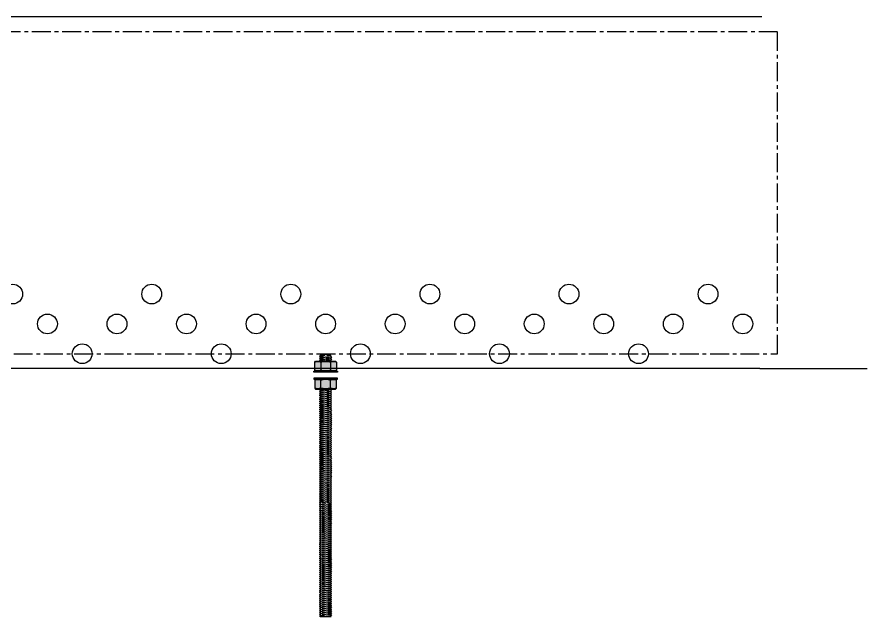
# Model space of a CAD drawing. Header units: millimetres. Extents: x -272986 to 200319, y -34579 to 49604.
# Drawn here: x 42231 to 43657, y -625 to 382 of the extents above; entities that cross this region are included whole.
import ezdxf

# ---------------------------------------------------------------- set-up
doc = ezdxf.new("R2010")
doc.units = ezdxf.units.MM
for name, pattern in [('CENTER', [50.8, 31.75, -6.35, 6.35, -6.35]), ('CENTER2', [28.575, 19.05, -3.175, 3.175, -3.175]), ('HIDDEN', [9.525, 6.35, -3.175])]:
    doc.linetypes.add(name, pattern=pattern)
doc.layers.get('Defpoints').update_dxf_attribs({"color": 9})
for name, color, linetype in [('Bolt Holes', 7, 'Continuous'), ('CENTRELINE', 1, 'CENTER'), ('X 0952 M', 7, 'Continuous'), ('X 1952 M', 8, 'HIDDEN')]:
    doc.layers.add(name, color=color, linetype=linetype)

# ---------------------------------------------------------------- blocks, each defined once
blk = doc.blocks.new('*U217')
at = {"layer": 'CENTRELINE', "color": 0, "linetype": 'CENTER2', "transparency": 16777216}
for p, q in [((-12, 0), (-1.4, 0)), ((0, 1.4), (0, 12)), ((1.4, 0), (12, 0)), ((0, -12), (0, -1.4))]:
    blk.add_line(p, q, dxfattribs=at)
at = {"layer": 'CENTRELINE', "color": 0, "linetype": 'Continuous', "transparency": 16777216}
for p, q in [((-0.7, 0), (0.7, 0)), ((0, -0.7), (0, 0.7))]:
    blk.add_line(p, q, dxfattribs=at)
blk = doc.blocks.new('14mm DIA HOLE')
blk.add_circle((0, 0), 7)
at = {"layer": 'CENTRELINE', "linetype": 'CENTER2'}
blk.add_blockref('*U217', (0, 0), dxfattribs=at)
blk = doc.blocks.new('*U330')
for p, q in [((-619.6, 0), (-2573.6, 0)), ((-179.6, 0), (-619.6, 0)), ((-179.6, 0), (-165.6, 0)), ((-165.6, 0), (0, 0))]:
    blk.add_line(p, q)
blk = doc.blocks.new('*U449')
blk.add_blockref('14mm DIA HOLE', (0, 0))
blk = doc.blocks.new('*U450')
at = {"color": 0, "linetype": 'ByBlock', "lineweight": -2, "transparency": 16777216}
for p in [(0, 0), (0, -90), (0, -180), (0, -270)]:
    blk.add_blockref('*U449', p, dxfattribs=at)
blk = doc.blocks.new('*U447')
blk.add_blockref('14mm DIA HOLE', (0, 0))
blk = doc.blocks.new('*U448')
at = {"color": 0, "linetype": 'ByBlock', "lineweight": -2, "transparency": 16777216}
for p in [(0, 0), (0, -90), (0, -180), (0, -270)]:
    blk.add_blockref('*U447', p, dxfattribs=at)
blk = doc.blocks.new('*U329')
blk.add_blockref('14mm DIA HOLE', (0, 0))
blk = doc.blocks.new('540 SDDS')
for p, q in [((2423.6, 25), (-30, 25)), ((-30, 25), (-30, -508.6))]:
    blk.add_line(p, q)
blk.add_lwpolyline([(26.4, -565), (5.6, -544.2, 0.866025), (-4.2, -534.4), (-30, -508.6)], format="xyb")
at = {"layer": 'Defpoints', "color": 1, "linetype": 'CENTER'}
blk.add_lwpolyline([(0, -540), (2450, -540), (2450, 0), (0, 0)], close=True, dxfattribs=at)
for name, p in [('*U448', (0, -180)), ('14mm DIA HOLE', (40, -180)), ('14mm DIA HOLE', (80, -180)), ('*U450', (120, -180)), ('14mm DIA HOLE', (40, -240)), ('14mm DIA HOLE', (80, -240)), ('14mm DIA HOLE', (40, -300)), ('14mm DIA HOLE', (80, -300)), ('14mm DIA HOLE', (40, -360)), ('14mm DIA HOLE', (80, -360)), ('14mm DIA HOLE', (40, -420)), ('14mm DIA HOLE', (80, -420)), ('14mm DIA HOLE', (40, -480)), ('14mm DIA HOLE', (80, -480)), ('14mm DIA HOLE', (50, -540)), ('14mm DIA HOLE', (116.7, -540)), ('*U330', (2600, -565))]:
    blk.add_blockref(name, p)
at = {"layer": 'Bolt Holes', "color": 0, "linetype": 'ByBlock', "lineweight": -2, "transparency": 16777216}
for p in [(233.4, -540), (350, -540), (466.7, -540), (583.4, -540), (700.1, -540), (816.7, -540), (933.4, -540)]:
    blk.add_blockref('*U329', p, dxfattribs=at)
blk = doc.blocks.new('*U349')
at = {"color": 112}
blk.add_circle((0, 0), 16.6, dxfattribs=at)
blk = doc.blocks.new('*U350')
at = {"color": 0, "linetype": 'ByBlock', "lineweight": -2, "transparency": 16777216}
for p in [(0, 0), (233.334, 0), (466.668, 0), (700.002, 0), (933.336, 0), (1166.67, 0), (1400.004, 0), (1633.338, 0), (1866.672, 0), (2100.006, 0)]:
    blk.add_blockref('*U349', p, dxfattribs=at)
blk = doc.blocks.new('*U343')
at = {"color": 112}
blk.add_circle((0, 0), 16.6, dxfattribs=at)
blk = doc.blocks.new('*U344')
at = {"color": 0, "linetype": 'ByBlock', "lineweight": -2, "transparency": 16777216}
for p in [(0, 0), (233.334, 0), (466.668, 0), (700.002, 0), (933.336, 0), (1166.67, 0), (1400.004, 0), (1633.338, 0), (1866.672, 0), (2100.006, 0)]:
    blk.add_blockref('*U343', p, dxfattribs=at)
blk = doc.blocks.new('*U345')
at = {"color": 112}
blk.add_circle((0, 0), 16.6, dxfattribs=at)
blk = doc.blocks.new('*U346')
at = {"color": 0, "linetype": 'ByBlock', "lineweight": -2, "transparency": 16777216}
for p in [(0, 0), (233.334, 0), (466.668, 0), (700.002, 0), (933.336, 0), (1166.67, 0), (1400.004, 0), (1633.338, 0), (1866.672, 0), (2100.006, 0)]:
    blk.add_blockref('*U345', p, dxfattribs=at)
blk = doc.blocks.new('*U347')
at = {"color": 112}
blk.add_circle((0, 0), 16.6, dxfattribs=at)
blk = doc.blocks.new('*U348')
at = {"color": 0, "linetype": 'ByBlock', "lineweight": -2, "transparency": 16777216}
for p in [(0, 0), (233.334, 0), (466.668, 0), (700.002, 0), (933.336, 0), (1166.67, 0), (1400.004, 0), (1633.338, 0), (1866.672, 0), (2100.006, 0)]:
    blk.add_blockref('*U347', p, dxfattribs=at)
blk = doc.blocks.new('A$C1D14493D')
h = blk.add_hatch(color=254)
h.dxf.hatch_style = 1
h.paths.add_polyline_path([(10, -239.4), (8.3, -237.9), (10, -236.1), (8.3, -234.6), (10, -232.8), (8.3, -231.3), (10, -229.4), (8.3, -227.9), (10, -226.1), (8.3, -224.6), (10, -222.8), (8.3, -221.3), (10, -219.4), (8.3, -217.9), (-8.3, -219.6), (-10, -221.4), (-8.3, -222.9), (-10, -224.8), (-8.3, -226.3), (-10, -228.1), (-8.3, -229.6), (-10, -231.4), (-8.3, -232.9), (-10, -234.8), (-8.3, -236.3), (-10, -238.1), (-8.3, -239.6), (-10, -241.4), (-8.3, -242.9), (-10, -244.8), (-8.3, -246.3), (-10, -248.1), (-8.3, -249.6), (-10, -251.4), (-8.3, -252.9), (-10, -254.8), (-8.3, -256.3), (-10, -258.1), (-8.3, -259.6), (-10, -261.4), (-8.3, -262.9), (-10, -264.8), (-8.3, -266.3), (-10, -268.1), (-8.3, -269.6), (-10, -271.4), (-8.3, -272.9), (-10, -274.8), (-8.3, -276.3), (-10, -278.1), (-8.3, -279.6), (-10, -281.4), (-8.3, -282.9), (-10, -284.8), (-8.3, -286.3), (-10, -288.1), (-8.3, -289.6), (-10, -291.4), (-8.3, -292.9), (-10, -294.8), (-8.3, -296.3), (-10, -298.1), (-8.3, -299.6), (-10, -301.4), (-8.3, -302.9), (-10, -304.8), (-8.3, -306.3), (-10, -308.1), (-8.3, -309.6), (-10, -311.4), (-8.3, -312.9), (-10, -314.8), (-8.3, -316.3), (-10, -318.1), (-8.3, -319.6), (-10, -321.4), (-8.3, -322.9), (-10, -324.8), (-8.3, -326.3), (-10, -328.1), (-8.3, -329.6), (-10, -331.4), (-8.3, -332.9), (-10, -334.8), (-8.3, -336.3), (-10, -338.1), (-8.3, -339.6), (-10, -341.4), (-8.3, -342.9), (-10, -344.8), (-8.3, -346.3), (-10, -348.1), (-8.3, -349.6), (-10, -351.4), (-8.3, -352.9), (-10, -354.8), (-8.3, -356.3), (-10, -358.1), (-8.3, -359.6), (-10, -361.4), (-8.3, -362.9), (-10, -364.8), (-8.3, -366.3), (-10, -368.1), (-8.3, -369.6), (-10, -371.4), (-8.3, -372.9), (-10, -374.8), (-8.3, -376.3), (-10, -378.1), (-8.3, -379.6), (-10, -381.4), (-8.3, -382.9), (-10, -384.8), (-8.3, -386.3), (-10, -388.1), (-8.3, -389.6), (-10, -391.4), (-8.3, -392.9), (-10, -394.8), (-8.3, -396.3), (-10, -398.1), (-8.3, -399.6), (-10, -401.4), (-8.3, -402.9), (-10, -404.8), (-8.3, -406.3), (-10, -408.1), (-8.3, -409.6), (-9.4, -410.8), (8.7, -410.8), (10, -409.4), (8.3, -407.9), (10, -406.1), (8.3, -404.6), (10, -402.8), (8.3, -401.3), (10, -399.4), (8.3, -397.9), (10, -396.1), (8.3, -394.6), (10, -392.8), (8.3, -391.3), (10, -389.4), (8.3, -387.9), (10, -386.1), (8.3, -384.6), (10, -382.8), (8.3, -381.3), (10, -379.4), (8.3, -377.9), (10, -376.1), (8.3, -374.6), (10, -372.8), (8.3, -371.3), (10, -369.4), (8.3, -367.9), (10, -366.1), (8.3, -364.6), (10, -362.8), (8.3, -361.3), (10, -359.4), (8.3, -357.9), (10, -356.1), (8.3, -354.6), (10, -352.8), (8.3, -351.3), (10, -349.4), (8.3, -347.9), (10, -346.1), (8.3, -344.6), (10, -342.8), (8.3, -341.3), (10, -339.4), (8.3, -337.9), (10, -336.1), (8.3, -334.6), (10, -332.8), (8.3, -331.3), (10, -329.4), (8.3, -327.9), (10, -326.1), (8.3, -324.6), (10, -322.8), (8.3, -321.3), (10, -319.4), (8.3, -317.9), (10, -316.1), (8.3, -314.6), (10, -312.8), (8.3, -311.3), (10, -309.4), (8.3, -307.9), (10, -306.1), (8.3, -304.6), (10, -302.8), (8.3, -301.3), (10, -299.4), (8.3, -297.9), (10, -296.1), (8.3, -294.6), (10, -292.8), (8.3, -291.3), (10, -289.4), (8.3, -287.9), (10, -286.1), (8.3, -284.6), (10, -282.8), (8.3, -281.3), (10, -279.4), (8.3, -277.9), (10, -276.1), (8.3, -274.6), (10, -272.8), (8.3, -271.3), (10, -269.4), (8.3, -267.9), (10, -266.1), (8.3, -264.6), (10, -262.8), (8.3, -261.3), (10, -259.4), (8.3, -257.9), (10, -256.1), (8.3, -254.6), (10, -252.8), (8.3, -251.3), (10, -249.4), (8.3, -247.9), (10, -246.1), (8.3, -244.6), (10, -242.8), (8.3, -241.3)])
h.paths.add_polyline_path([(8.3, 18.3), (10, 20.2), (8.3, 21.7), (10, 23.5), (8.3, 25), (10, 26.8), (8.3, 28.3), (6.7, 30), (-6.7, 30), (-8.3, 28.3), (-8.3, 26.7), (-10, 24.8), (-8.3, 23.3), (-10, 21.5), (-8.3, 20), (-9.8, 18.3)])
h.paths.add_polyline_path([(18.3, 3.3), (18.3, 16.7), (16.7, 18.3), (-16.7, 18.3), (-18.3, 16.7), (-18.3, 3.3), (-16.7, 1.7), (16.7, 1.7)])
h.paths.add_polyline_path([(-20, 1.7), (-20, 0), (20, 0), (20, 1.7)])
h.paths.add_polyline_path([(-20, -11.7), (-20, -10), (20, -10), (20, -11.7)])
h.paths.add_polyline_path([(18.3, -13.3), (18.3, -26.7), (16.7, -28.3), (-16.7, -28.3), (-18.3, -26.7), (-18.3, -13.3), (-16.7, -11.7), (16.7, -11.7)])
h.paths.add_polyline_path([(-8.3, -219.6), (8.3, -217.9), (10, -216.1), (8.3, -214.6), (10, -212.8), (8.3, -211.3), (10, -209.4), (8.3, -207.9), (10, -206.1), (8.3, -204.6), (10, -202.8), (8.3, -201.3), (10, -199.4), (8.3, -197.9), (10, -196.1), (8.3, -194.6), (10, -192.8), (8.3, -191.3), (10, -189.4), (8.3, -187.9), (10, -186.1), (8.3, -184.6), (10, -182.8), (8.3, -181.3), (10, -179.4), (8.3, -177.9), (10, -176.1), (8.3, -174.6), (10, -172.8), (8.3, -171.3), (10, -169.4), (8.3, -167.9), (10, -166.1), (8.3, -164.6), (10, -162.8), (8.3, -161.3), (10, -159.4), (8.3, -157.9), (10, -156.1), (8.3, -154.6), (10, -152.8), (8.3, -151.3), (10, -149.4), (8.3, -147.9), (10, -146.1), (8.3, -144.6), (10, -142.8), (8.3, -141.3), (10, -139.4), (8.3, -137.9), (10, -136.1), (8.3, -134.6), (10, -132.8), (8.3, -131.3), (10, -129.4), (8.3, -127.9), (10, -126.1), (8.3, -124.6), (10, -122.8), (8.3, -121.3), (10, -119.4), (8.3, -117.9), (10, -116.1), (8.3, -114.6), (10, -112.8), (8.3, -111.3), (10, -109.4), (8.3, -107.9), (10, -106.1), (8.3, -104.6), (10, -102.8), (8.3, -101.3), (10, -99.4), (8.3, -97.9), (10, -96.1), (8.3, -94.6), (10, -92.8), (8.3, -91.3), (10, -89.4), (8.3, -87.9), (10, -86.1), (8.3, -84.6), (10, -82.8), (8.3, -81.3), (10, -79.4), (8.3, -77.9), (10, -76.1), (8.3, -74.6), (10, -72.8), (8.3, -71.3), (10, -69.4), (8.3, -67.9), (10, -66.1), (8.3, -64.6), (10, -62.8), (8.3, -61.3), (10, -59.4), (8.3, -57.9), (10, -56.1), (8.3, -54.6), (10, -52.8), (8.3, -51.3), (10, -49.4), (8.3, -47.9), (10, -46.1), (8.3, -44.6), (10, -42.8), (8.3, -41.3), (10, -39.4), (8.3, -37.9), (10, -36.1), (8.3, -34.6), (10, -32.8), (8.3, -31.3), (10, -29.4), (8.8, -28.3), (-9.7, -28.3), (-8.3, -29.6), (-10, -31.4), (-8.3, -32.9), (-10, -34.8), (-8.3, -36.3), (-10, -38.1), (-8.3, -39.6), (-10, -41.4), (-8.3, -42.9), (-10, -44.8), (-8.3, -46.3), (-10, -48.1), (-8.3, -49.6), (-10, -51.4), (-8.3, -52.9), (-10, -54.8), (-8.3, -56.3), (-10, -58.1), (-8.3, -59.6), (-10, -61.4), (-8.3, -62.9), (-10, -64.8), (-8.3, -66.3), (-10, -68.1), (-8.3, -69.6), (-10, -71.4), (-8.3, -72.9), (-10, -74.8), (-8.3, -76.3), (-10, -78.1), (-8.3, -79.6), (-10, -81.4), (-8.3, -82.9), (-10, -84.8), (-8.3, -86.3), (-10, -88.1), (-8.3, -89.6), (-10, -91.4), (-8.3, -92.9), (-10, -94.8), (-8.3, -96.3), (-10, -98.1), (-8.3, -99.6), (-10, -101.4), (-8.3, -102.9), (-10, -104.8), (-8.3, -106.3), (-10, -108.1), (-8.3, -109.6), (-10, -111.4), (-8.3, -112.9), (-10, -114.8), (-8.3, -116.3), (-10, -118.1), (-8.3, -119.6), (-10, -121.4), (-8.3, -122.9), (-10, -124.8), (-8.3, -126.3), (-10, -128.1), (-8.3, -129.6), (-10, -131.4), (-8.3, -132.9), (-10, -134.8), (-8.3, -136.3), (-10, -138.1), (-8.3, -139.6), (-10, -141.4), (-8.3, -142.9), (-10, -144.8), (-8.3, -146.3), (-10, -148.1), (-8.3, -149.6), (-10, -151.4), (-8.3, -152.9), (-10, -154.8), (-8.3, -156.3), (-10, -158.1), (-8.3, -159.6), (-10, -161.4), (-8.3, -162.9), (-10, -164.8), (-8.3, -166.3), (-10, -168.1), (-8.3, -169.6), (-10, -171.4), (-8.3, -172.9), (-10, -174.8), (-8.3, -176.3), (-10, -178.1), (-8.3, -179.6), (-10, -181.4), (-8.3, -182.9), (-10, -184.8), (-8.3, -186.3), (-10, -188.1), (-8.3, -189.6), (-10, -191.4), (-8.3, -192.9), (-10, -194.8), (-8.3, -196.3), (-10, -198.1), (-8.3, -199.6), (-10, -201.4), (-8.3, -202.9), (-10, -204.8), (-8.3, -206.3), (-10, -208.1), (-8.3, -209.6), (-10, -211.4), (-8.3, -212.9), (-10, -214.8), (-8.3, -216.3), (-10, -218.1)])
at = {"layer": 'X 0952 M'}
for p, q in [((-8.3, 16.7), (-8.3, 3.3)), ((8.3, 16.7), (8.3, 3.3)), ((-8.3, -26.7), (-8.3, -13.3)), ((8.3, -26.7), (8.3, -13.3))]:
    blk.add_line(p, q, dxfattribs=at)
for points in [[(8.3, 18.3), (10, 20.2), (8.3, 21.7), (10, 23.5), (8.3, 25), (10, 26.8), (8.3, 28.3), (6.7, 30), (-6.7, 30), (-8.3, 28.3), (-8.3, 26.7), (-10, 24.8), (-8.3, 23.3), (-10, 21.5), (-8.3, 20), (-9.8, 18.3)], [(18.3, 3.3), (18.3, 16.7), (16.7, 18.3), (-16.7, 18.3), (-18.3, 16.7), (-18.3, 3.3), (-16.7, 1.7), (16.7, 1.7)], [(-20, 1.7), (-20, 0), (20, 0), (20, 1.7)], [(-20, -11.7), (-20, -10), (20, -10), (20, -11.7)], [(18.3, -13.3), (18.3, -26.7), (16.7, -28.3), (-16.7, -28.3), (-18.3, -26.7), (-18.3, -13.3), (-16.7, -11.7), (16.7, -11.7)], [(-8.3, -219.6), (-10, -221.4), (-8.3, -222.9), (-10, -224.8), (-8.3, -226.3), (-10, -228.1), (-8.3, -229.6), (-10, -231.4), (-8.3, -232.9), (-10, -234.8), (-8.3, -236.3), (-10, -238.1), (-8.3, -239.6), (-10, -241.4), (-8.3, -242.9), (-10, -244.8), (-8.3, -246.3), (-10, -248.1), (-8.3, -249.6), (-10, -251.4), (-8.3, -252.9), (-10, -254.8), (-8.3, -256.3), (-10, -258.1), (-8.3, -259.6), (-10, -261.4), (-8.3, -262.9), (-10, -264.8), (-8.3, -266.3), (-10, -268.1), (-8.3, -269.6), (-10, -271.4), (-8.3, -272.9), (-10, -274.8), (-8.3, -276.3), (-10, -278.1), (-8.3, -279.6), (-10, -281.4), (-8.3, -282.9), (-10, -284.8), (-8.3, -286.3), (-10, -288.1), (-8.3, -289.6), (-10, -291.4), (-8.3, -292.9), (-10, -294.8), (-8.3, -296.3), (-10, -298.1), (-8.3, -299.6), (-10, -301.4), (-8.3, -302.9), (-10, -304.8), (-8.3, -306.3), (-10, -308.1), (-8.3, -309.6), (-10, -311.4), (-8.3, -312.9), (-10, -314.8), (-8.3, -316.3), (-10, -318.1), (-8.3, -319.6), (-10, -321.4), (-8.3, -322.9), (-10, -324.8), (-8.3, -326.3), (-10, -328.1), (-8.3, -329.6), (-10, -331.4), (-8.3, -332.9), (-10, -334.8), (-8.3, -336.3), (-10, -338.1), (-8.3, -339.6), (-10, -341.4), (-8.3, -342.9), (-10, -344.8), (-8.3, -346.3), (-10, -348.1), (-8.3, -349.6), (-10, -351.4), (-8.3, -352.9), (-10, -354.8), (-8.3, -356.3), (-10, -358.1), (-8.3, -359.6), (-10, -361.4), (-8.3, -362.9), (-10, -364.8), (-8.3, -366.3), (-10, -368.1), (-8.3, -369.6), (-10, -371.4), (-8.3, -372.9), (-10, -374.8), (-8.3, -376.3), (-10, -378.1), (-8.3, -379.6), (-10, -381.4), (-8.3, -382.9), (-10, -384.8), (-8.3, -386.3), (-10, -388.1), (-8.3, -389.6), (-10, -391.4), (-8.3, -392.9), (-10, -394.8), (-8.3, -396.3), (-10, -398.1), (-8.3, -399.6), (-10, -401.4), (-8.3, -402.9), (-10, -404.8), (-8.3, -406.3), (-10, -408.1), (-8.3, -409.6), (-9.4, -410.8), (8.7, -410.8), (10, -409.4), (8.3, -407.9), (10, -406.1), (8.3, -404.6), (10, -402.8), (8.3, -401.3), (10, -399.4), (8.3, -397.9), (10, -396.1), (8.3, -394.6), (10, -392.8), (8.3, -391.3), (10, -389.4), (8.3, -387.9), (10, -386.1), (8.3, -384.6), (10, -382.8), (8.3, -381.3), (10, -379.4), (8.3, -377.9), (10, -376.1), (8.3, -374.6), (10, -372.8), (8.3, -371.3), (10, -369.4), (8.3, -367.9), (10, -366.1), (8.3, -364.6), (10, -362.8), (8.3, -361.3), (10, -359.4), (8.3, -357.9), (10, -356.1), (8.3, -354.6), (10, -352.8), (8.3, -351.3), (10, -349.4), (8.3, -347.9), (10, -346.1), (8.3, -344.6), (10, -342.8), (8.3, -341.3), (10, -339.4), (8.3, -337.9), (10, -336.1), (8.3, -334.6), (10, -332.8), (8.3, -331.3), (10, -329.4), (8.3, -327.9), (10, -326.1), (8.3, -324.6), (10, -322.8), (8.3, -321.3), (10, -319.4), (8.3, -317.9), (10, -316.1), (8.3, -314.6), (10, -312.8), (8.3, -311.3), (10, -309.4), (8.3, -307.9), (10, -306.1), (8.3, -304.6), (10, -302.8), (8.3, -301.3), (10, -299.4), (8.3, -297.9), (10, -296.1), (8.3, -294.6), (10, -292.8), (8.3, -291.3), (10, -289.4), (8.3, -287.9), (10, -286.1), (8.3, -284.6), (10, -282.8), (8.3, -281.3), (10, -279.4), (8.3, -277.9), (10, -276.1), (8.3, -274.6), (10, -272.8), (8.3, -271.3), (10, -269.4), (8.3, -267.9), (10, -266.1), (8.3, -264.6), (10, -262.8), (8.3, -261.3), (10, -259.4), (8.3, -257.9), (10, -256.1), (8.3, -254.6), (10, -252.8), (8.3, -251.3), (10, -249.4), (8.3, -247.9), (10, -246.1), (8.3, -244.6), (10, -242.8), (8.3, -241.3), (10, -239.4), (8.3, -237.9), (10, -236.1), (8.3, -234.6), (10, -232.8), (8.3, -231.3), (10, -229.4), (8.3, -227.9), (10, -226.1), (8.3, -224.6), (10, -222.8), (8.3, -221.3), (10, -219.4), (8.3, -217.9), (10, -216.1), (8.3, -214.6), (10, -212.8), (8.3, -211.3), (10, -209.4), (8.3, -207.9), (10, -206.1), (8.3, -204.6), (10, -202.8), (8.3, -201.3), (10, -199.4), (8.3, -197.9), (10, -196.1), (8.3, -194.6), (10, -192.8), (8.3, -191.3), (10, -189.4), (8.3, -187.9), (10, -186.1), (8.3, -184.6), (10, -182.8), (8.3, -181.3), (10, -179.4), (8.3, -177.9), (10, -176.1), (8.3, -174.6), (10, -172.8), (8.3, -171.3), (10, -169.4), (8.3, -167.9), (10, -166.1), (8.3, -164.6), (10, -162.8), (8.3, -161.3), (10, -159.4), (8.3, -157.9), (10, -156.1), (8.3, -154.6), (10, -152.8), (8.3, -151.3), (10, -149.4), (8.3, -147.9), (10, -146.1), (8.3, -144.6), (10, -142.8), (8.3, -141.3), (10, -139.4), (8.3, -137.9), (10, -136.1), (8.3, -134.6), (10, -132.8), (8.3, -131.3), (10, -129.4), (8.3, -127.9), (10, -126.1), (8.3, -124.6), (10, -122.8), (8.3, -121.3), (10, -119.4), (8.3, -117.9), (10, -116.1), (8.3, -114.6), (10, -112.8), (8.3, -111.3), (10, -109.4), (8.3, -107.9), (10, -106.1), (8.3, -104.6), (10, -102.8), (8.3, -101.3), (10, -99.4), (8.3, -97.9), (10, -96.1), (8.3, -94.6), (10, -92.8), (8.3, -91.3), (10, -89.4), (8.3, -87.9), (10, -86.1), (8.3, -84.6), (10, -82.8), (8.3, -81.3), (10, -79.4), (8.3, -77.9), (10, -76.1), (8.3, -74.6), (10, -72.8), (8.3, -71.3), (10, -69.4), (8.3, -67.9), (10, -66.1), (8.3, -64.6), (10, -62.8), (8.3, -61.3), (10, -59.4), (8.3, -57.9), (10, -56.1), (8.3, -54.6), (10, -52.8), (8.3, -51.3), (10, -49.4), (8.3, -47.9), (10, -46.1), (8.3, -44.6), (10, -42.8), (8.3, -41.3), (10, -39.4), (8.3, -37.9), (10, -36.1), (8.3, -34.6), (10, -32.8), (8.3, -31.3), (10, -29.4), (8.8, -28.3), (-9.7, -28.3), (-8.3, -29.6), (-10, -31.4), (-8.3, -32.9), (-10, -34.8), (-8.3, -36.3), (-10, -38.1), (-8.3, -39.6), (-10, -41.4), (-8.3, -42.9), (-10, -44.8), (-8.3, -46.3), (-10, -48.1), (-8.3, -49.6), (-10, -51.4), (-8.3, -52.9), (-10, -54.8), (-8.3, -56.3), (-10, -58.1), (-8.3, -59.6), (-10, -61.4), (-8.3, -62.9), (-10, -64.8), (-8.3, -66.3), (-10, -68.1), (-8.3, -69.6), (-10, -71.4), (-8.3, -72.9), (-10, -74.8), (-8.3, -76.3), (-10, -78.1), (-8.3, -79.6), (-10, -81.4), (-8.3, -82.9), (-10, -84.8), (-8.3, -86.3), (-10, -88.1), (-8.3, -89.6), (-10, -91.4), (-8.3, -92.9), (-10, -94.8), (-8.3, -96.3), (-10, -98.1), (-8.3, -99.6), (-10, -101.4), (-8.3, -102.9), (-10, -104.8), (-8.3, -106.3), (-10, -108.1), (-8.3, -109.6), (-10, -111.4), (-8.3, -112.9), (-10, -114.8), (-8.3, -116.3), (-10, -118.1), (-8.3, -119.6), (-10, -121.4), (-8.3, -122.9), (-10, -124.8), (-8.3, -126.3), (-10, -128.1), (-8.3, -129.6), (-10, -131.4), (-8.3, -132.9), (-10, -134.8), (-8.3, -136.3), (-10, -138.1), (-8.3, -139.6), (-10, -141.4), (-8.3, -142.9), (-10, -144.8), (-8.3, -146.3), (-10, -148.1), (-8.3, -149.6), (-10, -151.4), (-8.3, -152.9), (-10, -154.8), (-8.3, -156.3), (-10, -158.1), (-8.3, -159.6), (-10, -161.4), (-8.3, -162.9), (-10, -164.8), (-8.3, -166.3), (-10, -168.1), (-8.3, -169.6), (-10, -171.4), (-8.3, -172.9), (-10, -174.8), (-8.3, -176.3), (-10, -178.1), (-8.3, -179.6), (-10, -181.4), (-8.3, -182.9), (-10, -184.8), (-8.3, -186.3), (-10, -188.1), (-8.3, -189.6), (-10, -191.4), (-8.3, -192.9), (-10, -194.8), (-8.3, -196.3), (-10, -198.1), (-8.3, -199.6), (-10, -201.4), (-8.3, -202.9), (-10, -204.8), (-8.3, -206.3), (-10, -208.1), (-8.3, -209.6), (-10, -211.4), (-8.3, -212.9), (-10, -214.8), (-8.3, -216.3), (-10, -218.1)]]:
    blk.add_lwpolyline(points, close=True, dxfattribs=at)
for centre, radius, start, end in [((-13.3, 8), 9.97, 59.9148, 120.0852), ((0, -8.5), 26.5, 71.68, 108.32), ((13.3, 8), 9.97, 59.9148, 120.0852), ((-13.3, 12), 9.97, 239.9148, 300.0852), ((0, 28.5), 26.5, 251.68, 288.32), ((13.3, 12), 9.97, 239.9148, 300.0852), ((-13.3, -22), 9.97, 59.9148, 120.0852), ((0, -38.5), 26.5, 71.68, 108.32), ((13.3, -22), 9.97, 59.9148, 120.0852), ((-13.3, -18), 9.97, 239.9148, 300.0852), ((0, -1.5), 26.5, 251.68, 288.32), ((13.3, -18), 9.97, 239.9148, 300.0852)]:
    blk.add_arc(centre, radius, start, end, dxfattribs=at)
at = {"layer": 'X 1952 M'}
for p, q in [((10, 26.8), (-10, 24.8)), ((10, 23.5), (-10, 21.5)), ((-8.3, 28.3), (3.7, 28.3)), ((-8.3, 26.7), (8.3, 28.3)), ((8.3, 25), (-8.3, 23.3)), ((-8.3, 23.3), (8.3, 25)), ((8.3, 21.7), (-8.3, 20)), ((-8.3, 20), (8.3, 21.7)), ((10, 20.2), (-8.3, 18.3)), ((-8.3, -29.6), (4.3, -28.3)), ((10, -29.4), (-10, -31.4)), ((10, -32.8), (-10, -34.8)), ((10, -36.1), (-10, -38.1)), ((10, -39.4), (-10, -41.4)), ((10, -42.8), (-10, -44.8)), ((-8.3, -32.9), (8.3, -31.3)), ((-8.3, -36.3), (8.3, -34.6)), ((-8.3, -39.6), (8.3, -37.9)), ((-8.3, -42.9), (8.3, -41.3)), ((10, -46.1), (-10, -48.1)), ((10, -49.4), (-10, -51.4)), ((10, -52.8), (-10, -54.8)), ((10, -56.1), (-10, -58.1)), ((-8.3, -46.3), (8.3, -44.6)), ((-8.3, -49.6), (8.3, -47.9)), ((-8.3, -52.9), (8.3, -51.3)), ((-8.3, -56.3), (8.3, -54.6)), ((10, -59.4), (-10, -61.4)), ((10, -62.8), (-10, -64.8)), ((10, -66.1), (-10, -68.1)), ((10, -69.4), (-10, -71.4)), ((-8.3, -59.6), (8.3, -57.9)), ((-8.3, -62.9), (8.3, -61.3)), ((-8.3, -66.3), (8.3, -64.6)), ((-8.3, -69.6), (8.3, -67.9)), ((-8.3, -72.9), (8.3, -71.3)), ((10, -72.8), (-10, -74.8)), ((10, -76.1), (-10, -78.1)), ((10, -79.4), (-10, -81.4)), ((10, -82.8), (-10, -84.8)), ((-8.3, -76.3), (8.3, -74.6)), ((-8.3, -79.6), (8.3, -77.9)), ((-8.3, -82.9), (8.3, -81.3)), ((-8.3, -86.3), (8.3, -84.6)), ((10, -86.1), (-10, -88.1)), ((10, -89.4), (-10, -91.4)), ((10, -92.8), (-10, -94.8)), ((10, -96.1), (-10, -98.1)), ((10, -99.4), (-10, -101.4)), ((-8.3, -89.6), (8.3, -87.9)), ((-8.3, -92.9), (8.3, -91.3)), ((-8.3, -96.3), (8.3, -94.6)), ((-8.3, -99.6), (8.3, -97.9)), ((10, -102.8), (-10, -104.8)), ((10, -106.1), (-10, -108.1)), ((10, -109.4), (-10, -111.4)), ((10, -112.8), (-10, -114.8)), ((-8.3, -102.9), (8.3, -101.3)), ((-8.3, -106.3), (8.3, -104.6)), ((-8.3, -109.6), (8.3, -107.9)), ((-8.3, -112.9), (8.3, -111.3)), ((10, -116.1), (-10, -118.1)), ((10, -119.4), (-10, -121.4)), ((10, -122.8), (-10, -124.8)), ((10, -126.1), (-10, -128.1)), ((-8.3, -116.3), (8.3, -114.6)), ((-8.3, -119.6), (8.3, -117.9)), ((-8.3, -122.9), (8.3, -121.3)), ((-8.3, -126.3), (8.3, -124.6)), ((-8.3, -129.6), (8.3, -127.9)), ((10, -129.4), (-10, -131.4)), ((10, -132.8), (-10, -134.8)), ((10, -136.1), (-10, -138.1)), ((10, -139.4), (-10, -141.4)), ((-8.3, -132.9), (8.3, -131.3)), ((-8.3, -136.3), (8.3, -134.6)), ((-8.3, -139.6), (8.3, -137.9)), ((-8.3, -142.9), (8.3, -141.3)), ((10, -142.8), (-10, -144.8)), ((10, -146.1), (-10, -148.1)), ((10, -149.4), (-10, -151.4)), ((10, -152.8), (-10, -154.8)), ((10, -156.1), (-10, -158.1)), ((-8.3, -146.3), (8.3, -144.6)), ((-8.3, -149.6), (8.3, -147.9)), ((-8.3, -152.9), (8.3, -151.3)), ((-8.3, -156.3), (8.3, -154.6)), ((10, -159.4), (-10, -161.4)), ((10, -162.8), (-10, -164.8)), ((10, -166.1), (-10, -168.1)), ((10, -169.4), (-10, -171.4)), ((-8.3, -159.6), (8.3, -157.9)), ((-8.3, -162.9), (8.3, -161.3)), ((-8.3, -166.3), (8.3, -164.6)), ((-8.3, -169.6), (8.3, -167.9)), ((10, -172.8), (-10, -174.8)), ((10, -176.1), (-10, -178.1)), ((10, -179.4), (-10, -181.4)), ((10, -182.8), (-10, -184.8)), ((-8.3, -172.9), (8.3, -171.3)), ((-8.3, -176.3), (8.3, -174.6)), ((-8.3, -179.6), (8.3, -177.9)), ((-8.3, -182.9), (8.3, -181.3)), ((-8.3, -186.3), (8.3, -184.6)), ((10, -186.1), (-10, -188.1)), ((10, -189.4), (-10, -191.4)), ((10, -192.8), (-10, -194.8)), ((10, -196.1), (-10, -198.1)), ((10, -199.4), (-10, -201.4)), ((-8.3, -189.6), (8.3, -187.9)), ((-8.3, -192.9), (8.3, -191.3)), ((-8.3, -196.3), (8.3, -194.6)), ((-8.3, -199.6), (8.3, -197.9)), ((10, -202.8), (-10, -204.8)), ((10, -206.1), (-10, -208.1)), ((10, -209.4), (-10, -211.4)), ((10, -212.8), (-10, -214.8)), ((-8.3, -202.9), (8.3, -201.3)), ((-8.3, -206.3), (8.3, -204.6)), ((-8.3, -209.6), (8.3, -207.9)), ((-8.3, -212.9), (8.3, -211.3)), ((10, -216.1), (-10, -218.1)), ((-10, -221.4), (10, -219.4)), ((-10, -224.8), (10, -222.8)), ((-10, -228.1), (10, -226.1)), ((-8.3, -216.3), (8.3, -214.6)), ((-8.3, -219.6), (8.3, -217.9)), ((8.3, -221.3), (-8.3, -222.9)), ((8.3, -224.6), (-8.3, -226.3)), ((8.3, -227.9), (-8.3, -229.6)), ((-10, -231.4), (10, -229.4)), ((-10, -234.8), (10, -232.8)), ((-10, -238.1), (10, -236.1)), ((-10, -241.4), (10, -239.4)), ((8.3, -231.3), (-8.3, -232.9)), ((8.3, -234.6), (-8.3, -236.3)), ((8.3, -237.9), (-8.3, -239.6)), ((8.3, -241.3), (-8.3, -242.9)), ((-10, -244.8), (10, -242.8)), ((-10, -248.1), (10, -246.1)), ((-10, -251.4), (10, -249.4)), ((-10, -254.8), (10, -252.8)), ((-10, -258.1), (10, -256.1)), ((8.3, -244.6), (-8.3, -246.3)), ((8.3, -247.9), (-8.3, -249.6)), ((8.3, -251.3), (-8.3, -252.9)), ((8.3, -254.6), (-8.3, -256.3)), ((-10, -261.4), (10, -259.4)), ((-10, -264.8), (10, -262.8)), ((-10, -268.1), (10, -266.1)), ((-10, -271.4), (10, -269.4)), ((8.3, -257.9), (-8.3, -259.6)), ((8.3, -261.3), (-8.3, -262.9)), ((8.3, -264.6), (-8.3, -266.3)), ((8.3, -267.9), (-8.3, -269.6)), ((-10, -274.8), (10, -272.8)), ((-10, -278.1), (10, -276.1)), ((-10, -281.4), (10, -279.4)), ((-10, -284.8), (10, -282.8)), ((8.3, -271.3), (-8.3, -272.9)), ((8.3, -274.6), (-8.3, -276.3)), ((8.3, -277.9), (-8.3, -279.6)), ((8.3, -281.3), (-8.3, -282.9)), ((8.3, -284.6), (-8.3, -286.3)), ((-10, -288.1), (10, -286.1)), ((-10, -291.4), (10, -289.4)), ((-10, -294.8), (10, -292.8)), ((-10, -298.1), (10, -296.1)), ((-10, -301.4), (10, -299.4)), ((8.3, -287.9), (-8.3, -289.6)), ((8.3, -291.3), (-8.3, -292.9)), ((8.3, -294.6), (-8.3, -296.3)), ((8.3, -297.9), (-8.3, -299.6)), ((-10, -304.8), (10, -302.8)), ((-10, -308.1), (10, -306.1)), ((-10, -311.4), (10, -309.4)), ((-10, -314.8), (10, -312.8)), ((8.3, -301.3), (-8.3, -302.9)), ((8.3, -304.6), (-8.3, -306.3)), ((8.3, -307.9), (-8.3, -309.6)), ((8.3, -311.3), (-8.3, -312.9)), ((-10, -318.1), (10, -316.1)), ((-10, -321.4), (10, -319.4)), ((-10, -324.8), (10, -322.8)), ((-10, -328.1), (10, -326.1)), ((8.3, -314.6), (-8.3, -316.3)), ((8.3, -317.9), (-8.3, -319.6)), ((8.3, -321.3), (-8.3, -322.9)), ((8.3, -324.6), (-8.3, -326.3)), ((8.3, -327.9), (-8.3, -329.6)), ((-10, -331.4), (10, -329.4)), ((-10, -334.8), (10, -332.8)), ((-10, -338.1), (10, -336.1)), ((-10, -341.4), (10, -339.4)), ((8.3, -331.3), (-8.3, -332.9)), ((8.3, -334.6), (-8.3, -336.3)), ((8.3, -337.9), (-8.3, -339.6)), ((8.3, -341.3), (-8.3, -342.9)), ((-10, -344.8), (10, -342.8)), ((-10, -348.1), (10, -346.1)), ((-10, -351.4), (10, -349.4)), ((-10, -354.8), (10, -352.8)), ((-10, -358.1), (10, -356.1)), ((8.3, -344.6), (-8.3, -346.3)), ((8.3, -347.9), (-8.3, -349.6)), ((8.3, -351.3), (-8.3, -352.9)), ((8.3, -354.6), (-8.3, -356.3)), ((-10, -361.4), (10, -359.4)), ((-10, -364.8), (10, -362.8)), ((-10, -368.1), (10, -366.1)), ((-10, -371.4), (10, -369.4)), ((8.3, -357.9), (-8.3, -359.6)), ((8.3, -361.3), (-8.3, -362.9)), ((8.3, -364.6), (-8.3, -366.3)), ((8.3, -367.9), (-8.3, -369.6)), ((-10, -374.8), (10, -372.8)), ((-10, -378.1), (10, -376.1)), ((-10, -381.4), (10, -379.4)), ((-10, -384.8), (10, -382.8)), ((8.3, -371.3), (-8.3, -372.9)), ((8.3, -374.6), (-8.3, -376.3)), ((8.3, -377.9), (-8.3, -379.6)), ((8.3, -381.3), (-8.3, -382.9)), ((8.3, -384.6), (-8.3, -386.3)), ((-10, -388.1), (10, -386.1)), ((-10, -391.4), (10, -389.4)), ((-10, -394.8), (10, -392.8)), ((-10, -398.1), (10, -396.1)), ((8.3, -387.9), (-8.3, -389.6)), ((8.3, -391.3), (-8.3, -392.9)), ((8.3, -394.6), (-8.3, -396.3)), ((8.3, -397.9), (-8.3, -399.6)), ((-10, -401.4), (10, -399.4)), ((-10, -404.8), (10, -402.8)), ((-10, -408.1), (10, -406.1)), ((8.3, -401.3), (-8.3, -402.9)), ((8.3, -404.6), (-8.3, -406.3)), ((8.3, -407.9), (-8.3, -409.6)), ((-4, -410.8), (10, -409.4))]:
    blk.add_line(p, q, dxfattribs=at)

msp = doc.modelspace()

# ---------------------------------------------------------------- block references
for name, p in [('540 SDDS', (41057.3822, 357.1772)), ('*U346', (41290.7522, -82.8228)), ('*U348', (41232.4172, -132.8228)), ('*U350', (41349.0812, -132.8228)), ('*U344', (41174.0822, -182.8228))]:
    msp.add_blockref(name, p)
at = {"xscale": -1}
msp.add_blockref('A$C1D14493D', (42749.1092, -213.8238), dxfattribs=at)

doc.saveas('drawing.dxf')
